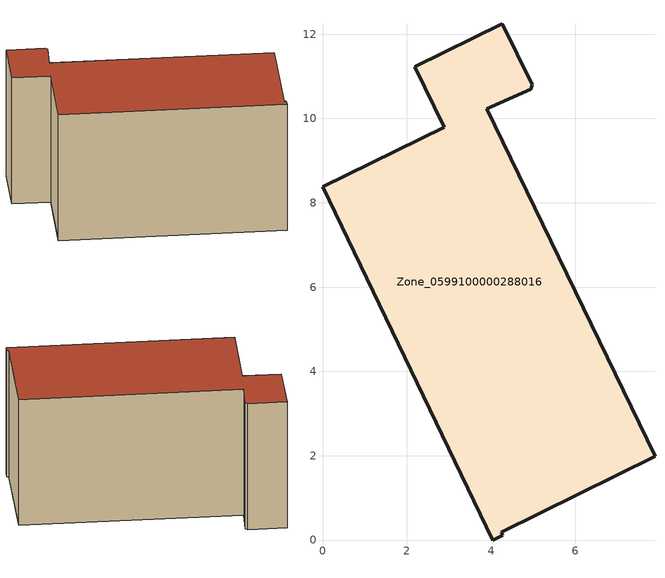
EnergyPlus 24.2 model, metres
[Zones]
Zone_0599100000288016
 floor ground (C_G): 2.19,11.22 4.27,12.24 4.97,10.8 4.94,10.69 3.89,10.23 7.89,1.99 4.24,0.18 4.27,0.11 4.04,0 0,8.38 2.89,9.79 z0
 wall outside (C_F): 7.89,1.99 3.89,10.23 4.94,10.69 4.97,10.8 4.27,12.24 2.19,11.22 2.89,9.79 0,8.38 4.04,0 4.27,0.11 4.24,0.18 7.89,1.99 z0:5.85
 roof outside (C_R): 4.04,0 4.27,0.11 4.24,0.18 7.89,1.99 3.89,10.23 4.94,10.69 4.97,10.8 4.27,12.24 2.19,11.22 2.89,9.79 0,8.38 z5.85
[BUILDING]
Pand.0599100000288016: North Axis=0; Terrain=City; Loads Convergence Tolerance Value=0.04; Temperature Convergence Tolerance Value=0.4; Solar Distribution=FullExterior; Maximum Number of Warmup Days=25; Minimum Number of Warmup Days=1
[Site:Location]
Rotterdam.The.Hague.AP_ZH_NLD Design_Conditions: Latitude=51.96; Longitude=4.45; Time Zone=1; Elevation=-4.5
[SITE:GROUNDTEMPERATURE:BUILDINGSURFACE]
18, 18, 18, 18, 18, 18, 18, 18, 18, 18, 18, 18
[MATERIAL] Thermal Absorptance=0.9; Solar Absorptance=0.7; Visible Absorptance=0.7
Name | Roughness | Thickness | Conductivity | Density | Specific Heat
G.TI.1946-1964 | MediumSmooth | 0.15 | 1 | 540 | 1210
F.TI.1946-1964 | Rough | 0.3 | 0.857143 | 1920 | 840
R.TI.1946-1964 | MediumRough | 0.2 | 0.277778 | 1500 | 1000
[CONSTRUCTION]
C_G: G.TI.1946-1964
C_F: F.TI.1946-1964
C_R: R.TI.1946-1964
[ZONE]
Zone_0599100000288016: Type=1; Multiplier=1; Ceiling Height=Autocalculate; Volume=Autocalculate; Floor Area=autocalculate; Part of Total Floor Area=Yes
[ZONEINFILTRATION:DESIGNFLOWRATE]
Infil_Zone_0599100000288016: Zone or ZoneList or Space or SpaceList=Zone_0599100000288016; Schedule=AlwaysOn; Design Flow Rate Calculation Method=Flow/Area; Flow Rate per Floor Area=0.003; Constant Term Coefficient=1; Temperature Term Coefficient=0; Velocity Term Coefficient=0; Velocity Squared Term Coefficient=0
[HVACTEMPLATE:ZONE:IDEALLOADSAIRSYSTEM]
Zone_0599100000288016: Maximum Heating Supply Air Temperature=50; Minimum Cooling Supply Air Temperature=13; Maximum Heating Supply Air Humidity Ratio=0.0156; Minimum Cooling Supply Air Humidity Ratio=0.0077; Heating Limit=NoLimit; Cooling Limit=NoLimit; Dehumidification Control Type=ConstantSensibleHeatRatio; Cooling Sensible Heat Ratio=0.7; Dehumidification Setpoint=60; Humidification Control Type=None; Humidification Setpoint=30; Outdoor Air Method=None; Outdoor Air Flow Rate per Person=0.00944; Outdoor Air Flow Rate per Zone Floor Area=0; Outdoor Air Flow Rate per Zone=0; Demand Controlled Ventilation Type=None; Outdoor Air Economizer Type=NoEconomizer; Heat Recovery Type=None; Sensible Heat Recovery Effectiveness=0.7; Latent Heat Recovery Effectiveness=0.65
[ZONECONTROL:THERMOSTAT]
ThermostatControl_Zone_0599100000288016: Zone or ZoneList=Zone_0599100000288016; Control Type Schedule=DualSetpointControlType; Control 1=Thermostat_Zone_0599100000288016; Temperature Difference Between Cutout And Setpoint=0
[THERMOSTATSETPOINT:DUALSETPOINT]
Thermostat_Zone_0599100000288016: Heating Setpoint Temperature Schedule=HeatingSetpoint_Zone_0599100000288016; Cooling Setpoint Temperature Schedule=CoolingSetpoint_Zone_0599100000288016
[SCHEDULE:COMPACT]
HeatingSetpoint_Zone_0599100000288016: Through: 12/31, For: AllDays, Until: 24:00, 21
CoolingSetpoint_Zone_0599100000288016: Through: 12/31, For: AllDays, Until: 24:00, 24
DualSetpointControlType: Through: 12/31, For: AllDays, Until: 24:00, 4
AlwaysOn: Through: 12/31, For: AllDays, Until: 24:00, 1
